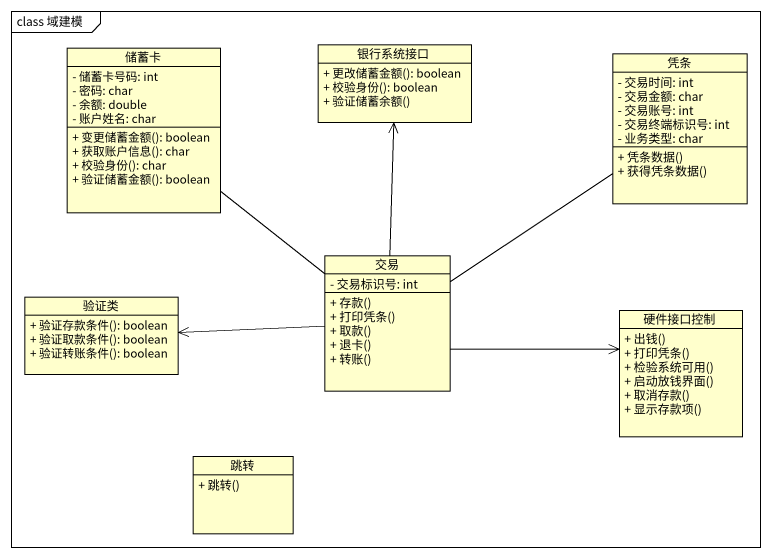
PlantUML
@startuml
mainframe class 域建模
hide circle
hide empty members
skinparam classAttributeIconSize 0
class 银行系统接口 {
  + 更改储蓄金额(): boolean
  + 校验身份(): boolean
  + 验证储蓄余额()
}
class 储蓄卡 {
  - 储蓄卡号码: int
  - 密码: char
  - 余额: double
  - 账户姓名: char
  + 变更储蓄金额(): boolean
  + 获取账户信息(): char
  + 校验身份(): char
  + 验证储蓄金额(): boolean
}
class 凭条 {
  - 交易时间: int
  - 交易金额: char
  - 交易账号: int
  - 交易终端标识号: int
  - 业务类型: char
  + 凭条数据()
  + 获得凭条数据()
}
class 验证类 {
  + 验证存款条件(): boolean
  + 验证取款条件(): boolean
  + 验证转账条件(): boolean
}
class 交易 {
  - 交易标识号: int
  + 存款()
  + 打印凭条()
  + 取款()
  + 退卡()
  + 转账()
}
class 硬件接口控制 {
  + 出钱()
  + 打印凭条()
  + 检验系统可用()
  + 启动放钱界面()
  + 取消存款()
  + 显示存款项()
}
class 跳转 {
  + 跳转()
}
交易 -up-> 银行系统接口
交易 -up- 储蓄卡
交易 -up- 凭条
交易 -left-> 验证类
交易 -right-> 硬件接口控制
@enduml
